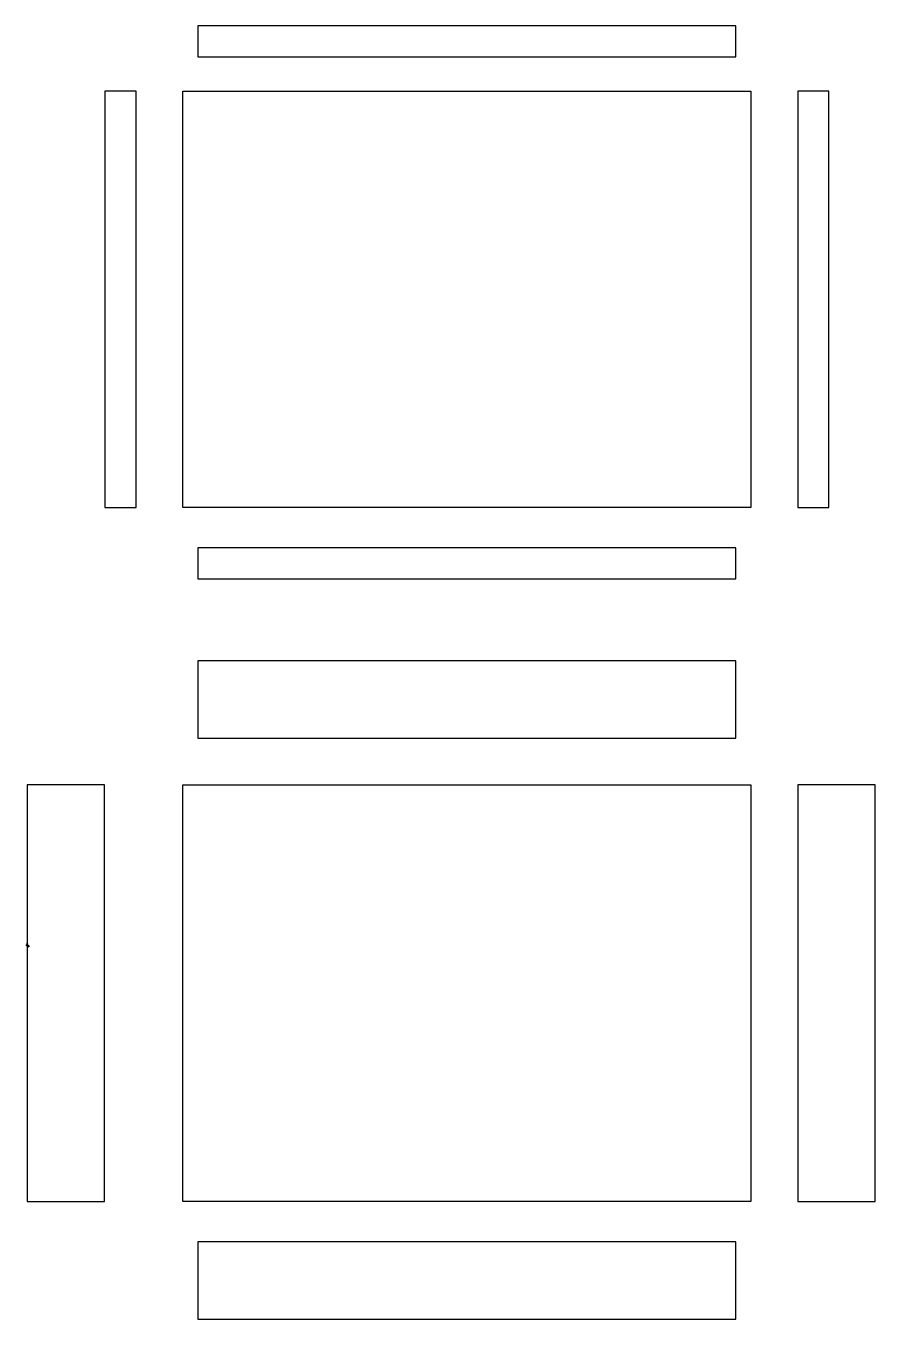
# Model space of a CAD drawing. Extents: x -1 to 717, y 777 to 1870.
import ezdxf

# ---------------------------------------------------------------- set-up
doc = ezdxf.new("R2010")
doc.units = 0

msp = doc.modelspace()

# ---------------------------------------------------------------- linework, layer by layer
for p, q in [((144.497, 1870.28), (144.497, 1843.97)), ((598.896, 1870.28), (144.497, 1870.28)), ((598.896, 1843.97), (598.896, 1870.28)), ((144.497, 1843.97), (598.896, 1843.97)), ((92.23, 1815.17), (65.9189, 1815.17)), ((65.9189, 1815.17), (65.9189, 1463.17)), ((92.23, 1463.17), (92.23, 1815.17)), ((131.697, 1463.17), (131.697, 1815.17)), ((131.697, 1815.17), (611.696, 1815.17)), ((611.696, 1815.17), (611.696, 1463.17)), ((651.162, 1815.17), (651.162, 1463.17)), ((677.473, 1815.17), (651.162, 1815.17)), ((677.473, 1463.17), (677.473, 1815.17)), ((65.9189, 1463.17), (92.23, 1463.17)), ((611.696, 1463.17), (131.697, 1463.17)), ((651.162, 1463.17), (677.473, 1463.17)), ((598.896, 1429.04), (144.497, 1429.04)), ((144.497, 1429.04), (144.497, 1402.73)), ((598.896, 1402.73), (598.896, 1429.04)), ((144.497, 1402.73), (598.896, 1402.73)), ((144.497, 1333.39), (144.497, 1267.97)), ((598.896, 1333.39), (144.497, 1333.39)), ((598.896, 1267.97), (598.896, 1333.39)), ((144.497, 1267.97), (598.896, 1267.97)), ((65.5634, 1228.51), (0.14128, 1228.51)), ((0.14128, 1228.51), (0.14128, 876.506)), ((65.5634, 876.506), (65.5634, 1228.51)), ((131.697, 876.506), (131.697, 1228.51)), ((131.697, 1228.51), (611.696, 1228.51)), ((611.696, 1228.51), (611.696, 876.506)), ((651.162, 1228.51), (651.162, 876.506)), ((716.584, 1228.51), (651.162, 1228.51)), ((716.584, 876.506), (716.584, 1228.51)), ((0.14128, 876.506), (65.5634, 876.506)), ((611.696, 876.506), (131.697, 876.506)), ((651.162, 876.506), (716.584, 876.506)), ((598.896, 842.372), (144.497, 842.372)), ((144.497, 842.372), (144.497, 776.95)), ((598.896, 776.95), (598.896, 842.372)), ((144.497, 776.95), (598.896, 776.95))]:
    msp.add_line(p, q)
at = {"layer": 'Layer 1'}
for p, q in [((0.84667, 1094.46), (-0.84667, 1092.76)), ((0, 1095.02), (0, 1092.2)), ((1.12889, 1093.61), (0, 1092.48111)), ((1.69333, 1093.05), (0.56444, 1091.92111)), ((2.25778, 1092.48), (1.12889, 1091.35111))]:
    msp.add_line(p, q, dxfattribs=at)

doc.saveas('drawing.dxf')
